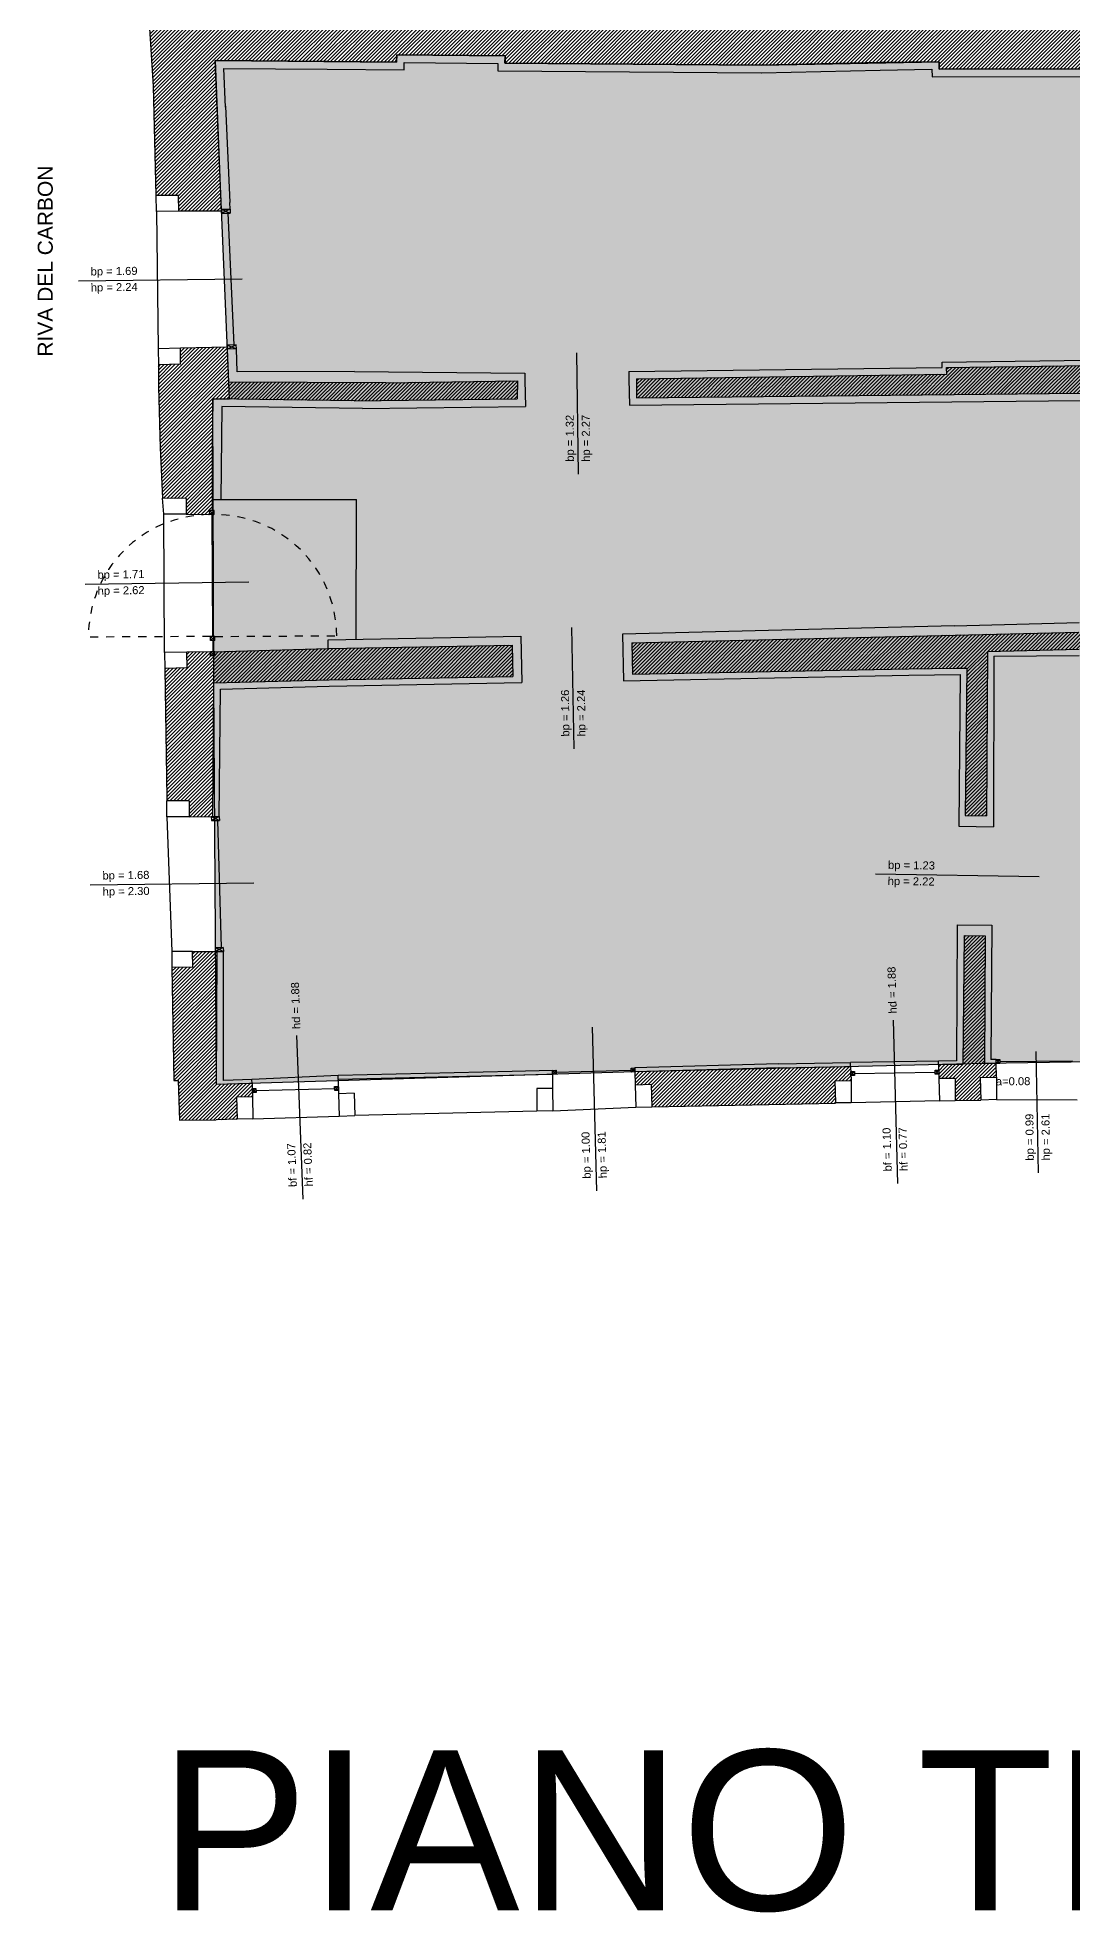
# Model space of a CAD drawing. Header units: millimetres. Extents: x -69 to 235, y 2 to 992.
# Drawn here: x -67.46 to -54.53, y 470.61 to 494.04 of the extents above; entities that cross this region are included whole.
import ezdxf
from ezdxf.enums import TextEntityAlignment as Align

# ---------------------------------------------------------------- set-up
doc = ezdxf.new("R2010")
doc.units = ezdxf.units.MM
doc.header["$LTSCALE"] = 0.01
doc.linetypes.add('HIDDEN2', pattern=[4.7625, 3.175, -1.5875])
for name, color, linetype in [('ob__L_grafica', 250, 'Continuous'), ('ob__L_testo', 250, 'Continuous'), ('ob_A_linea_proiezione', 251, 'HIDDEN2'), ('ob_A_linea_v2', 251, 'Continuous'), ('ob_A_muro', 1, 'Continuous'), ('ob_A_muro_r', 252, 'Continuous'), ('ob_cornici corrette', 3, 'Continuous'), ('ob_Q 1_50', 250, 'Continuous'), ('ob_retino chiaro', 254, 'Continuous'), ('ob_serramento_s', 3, 'Continuous')]:
    doc.layers.add(name, color=color, linetype=linetype)
doc.styles.add('arial', font='arial.ttf')
doc.styles.add('STYLE1', font='arial.ttf')
doc.styles.add('Testo L', font='arial.ttf', dxfattribs={"height": 2.5})

msp = doc.modelspace()

# ---------------------------------------------------------------- hatches: boundary and pattern name
at = {"layer": 'ob_A_muro_r'}
h = msp.add_hatch(dxfattribs=at)
h.set_pattern_fill('ANSI31', color=256, scale=0.01)
h.paths.add_polyline_path([(-43.4023, 494.5505), (-43.6374, 494.5505), (-43.6374, 494.6705), (-43.7724, 494.6705), (-43.7741, 494.5116), (-43.7741, 494.4243), (-43.9244, 494.4275), (-43.9246, 494.3939), (-45.129, 494.4018), (-45.2938, 494.4), (-45.2937, 494.39), (-45.3937, 494.3888), (-45.3939, 494.4088), (-45.6989, 494.4058), (-45.6988, 494.3908), (-48.9842, 494.393), (-48.9847, 495.3067), (-49.0847, 495.3067), (-49.0842, 494.3931), (-50.8428, 494.3943), (-50.8425, 494.946), (-51.0623, 494.946), (-51.0619, 494.3945), (-52.6812, 494.3829), (-52.7812, 494.3724), (-55.7219, 494.2848), (-55.7226, 494.3911), (-56.0296, 494.3911), (-56.0318, 494.2829), (-56.4526, 494.2798), (-57.8136, 494.2712), (-58.9414, 494.2759), (-58.9417, 494.3551), (-59.2246, 494.3527), (-59.2234, 494.2602), (-60.1516, 494.235), (-61.2296, 494.2289), (-62.0904, 494.2084), (-62.0906, 494.3134), (-62.4092, 494.3099), (-62.4141, 494.1956), (-62.455, 494.1968), (-64.0329, 494.2049), (-65.2092, 494.2064), (-65.2084, 494.2734), (-65.3554, 494.2706), (-65.3554, 494.3248), (-65.3566, 494.4262), (-65.4189, 494.426), (-65.4261, 494.4925), (-65.4322, 495.0673), (-65.3182, 495.0673), (-65.3187, 495.3909), (-65.4318, 495.3909), (-65.4318, 495.4318), (-65.7315, 495.4196), (-65.721, 495.16), (-66.1207, 495.1438), (-66.0128, 493.4338), (-65.9788, 492.0685), (-65.7002, 492.0692), (-65.6952, 491.8703), (-65.165, 491.8716), (-65.2403, 493.7532), (-63.8401, 493.7407), (-62.9741, 493.7335), (-62.9734, 493.8242), (-61.6185, 493.8133), (-61.6221, 493.7222), (-58.4189, 493.6955), (-56.9377, 493.7279), (-56.1986, 493.7363), (-56.1953, 493.6465), (-52.1214, 493.6485), (-52.1247, 493.7384), (-51.1458, 493.7398), (-49.4285, 493.7342), (-47.8314, 493.7422), (-47.5012, 493.7359), (-47.0932, 493.7497), (-46.7852, 493.7462), (-46.4964, 493.75), (-46.2171, 493.7522), (-45.8615, 493.7532), (-43.9819, 493.753), (-43.9821, 493.775), (-43.6706, 493.7733), (-43.6698, 493.8933), (-43.3932, 493.8912)])
h = msp.add_hatch(dxfattribs=at)
h.set_pattern_fill('ANSI31', color=256, scale=0.01)
h.paths.add_polyline_path([(-65.2152, 482.6211), (-65.2374, 482.6209), (-65.2374, 482.6211), (-65.5232, 482.6211), (-65.5212, 482.4247), (-65.7818, 482.4224), (-65.7818, 482.4222), (-65.756, 481.0076), (-65.7013, 481.0077), (-65.6862, 480.5129), (-65.2295, 480.5165), (-64.9673, 480.524), (-64.9739, 480.8044), (-64.7754, 480.8087), (-64.7771, 480.879), (-64.7787, 480.9086), (-64.7779, 480.9087), (-64.7794, 480.9696), (-65.2254, 480.9568)])
h.paths.add_polyline_path([(-65.2574, 485.9762), (-63.8163, 486.0154), (-61.5218, 486.0587), (-61.5297, 486.4486), (-63.8269, 486.4053), (-65.243, 486.3668), (-65.2433, 486.3664), (-65.242, 486.3168), (-65.2982, 486.3157), (-65.2992, 486.3657), (-65.5942, 486.3616), (-65.5923, 486.1652), (-65.8708, 486.1588), (-65.8452, 484.5367), (-65.8443, 484.5025), (-65.5658, 484.502), (-65.5665, 484.3056), (-65.2702, 484.3075)])
h.paths.add_polyline_path([(-61.4657, 489.753), (-63.1084, 489.7279), (-65.0706, 489.7363), (-65.0867, 490.1457), (-65.0875, 490.1725), (-65.6741, 490.1583), (-65.6721, 489.9619), (-65.9506, 489.9528), (-65.9476, 489.6781), (-65.9296, 488.9132), (-65.897, 488.2836), (-65.6044, 488.2803), (-65.6041, 488.0849), (-65.309, 488.0818), (-65.31, 488.1316), (-65.2776, 488.1314), (-65.2802, 488.8971), (-65.2697, 489.5247), (-63.505, 489.5031), (-61.4672, 489.5261)])
h = msp.add_hatch(dxfattribs=at)
h.set_pattern_fill('ANSI31', color=256, scale=0.01)
h.paths.add_polyline_path([(-50.8652, 489.6351), (-48.747, 489.6579), (-48.7468, 490.0239), (-56.104, 489.9178), (-56.1029, 489.8347), (-59.9774, 489.7758), (-59.9772, 489.5392), (-51.2918, 489.631), (-51.2717, 488.6822), (-51.2697, 487.98), (-50.8412, 487.9785), (-50.8452, 488.6905)])
h = msp.add_hatch(dxfattribs=at)
h.set_pattern_fill('ANSI31', color=256, scale=0.01)
h.paths.add_polyline_path([(-50.864, 486.6734), (-51.2534, 486.6772), (-54.4508, 486.6102), (-55.9986, 486.5755), (-60.0373, 486.4767), (-60.0295, 486.0868), (-56.5767, 486.1519), (-55.9874, 486.161), (-55.8526, 486.1626), (-55.8701, 484.3184), (-55.607, 484.314), (-55.594, 486.371), (-54.449, 486.3993), (-51.2558, 486.4455), (-51.2703, 484.5933), (-50.8747, 484.5939)])
h = msp.add_hatch(dxfattribs=at)
h.set_pattern_fill('ANSI31', color=256, scale=0.01)
h.paths.add_polyline_path([(-55.6209, 482.8152), (-55.8844, 482.8196), (-55.8997, 481.2085), (-56.2036, 481.2031), (-56.2, 481.0326), (-55.998, 481.0349), (-55.9952, 480.7583), (-55.6773, 480.7649), (-55.6839, 481.0453), (-55.4813, 481.0497), (-55.4835, 481.2192), (-55.6321, 481.2203)])
h = msp.add_hatch(dxfattribs=at)
h.set_pattern_fill('ANSI31', color=256, scale=0.01)
h.paths.add_polyline_path([(-57.4992, 481.005), (-57.2972, 481.0093), (-57.3034, 481.1842), (-58.2027, 481.1691), (-59.9974, 481.1162), (-59.9929, 480.9526), (-59.7941, 480.9586), (-59.7861, 480.6782), (-57.4927, 480.7265)])
at = {"layer": 'ob_retino chiaro'}
h = msp.add_hatch(color=256, dxfattribs=at)
h.dxf.hatch_style = 1
h.paths.add_polyline_path([(-43.7248, 489.6947), (-43.7247, 489.6985), (-43.786, 485.9077), (-43.7307, 482.1765), (-43.0103, 482.2439), (-43.0103, 481.6316), (-43.1673, 481.6316), (-43.1673, 481.4748), (-45.1215, 481.4534), (-45.1215, 481.3327), (-46.6274, 481.3346), (-49.6483, 481.226), (-50.8753, 481.1818), (-51.2959, 481.2866), (-55.6321, 481.2203), (-59.9974, 481.1162), (-65.2254, 480.9568), (-65.2574, 485.9762), (-65.2697, 489.5247), (-65.0623, 489.5254), (-65.0706, 489.7363), (-65.2403, 493.7532), (-62.9741, 493.7335), (-62.9734, 493.8242), (-61.6185, 493.8133), (-61.6193, 493.7222), (-58.4189, 493.6955), (-56.1986, 493.7363), (-56.1953, 493.6465), (-52.1214, 493.6485), (-52.1247, 493.7384), (-45.3813, 493.7564), (-43.9819, 493.753), (-43.8613, 490.0627), (-43.8587, 489.6975)])

# ---------------------------------------------------------------- linework, layer by layer
at = {"layer": 'ob_A_linea_proiezione'}
for p, q in [((-65.3007, 486.5576), (-66.8238, 486.5489)), ((-65.2451, 486.5579), (-63.7219, 486.5659))]:
    msp.add_line(p, q, dxfattribs=at)
for centre, start, end in [((-65.3017, 486.5576), 90.30183, 180.32805), ((-65.2441, 486.5579), 0.30194, 90.32816)]:
    msp.add_arc(centre, 1.5221, start, end, dxfattribs=at)
at = {"layer": 'ob_A_linea_v2'}
for p, q in [((-61.7078, 493.715), (-61.7113, 493.6239)), ((-63.8431, 493.6465), (-62.8787, 493.6384)), ((-61.7113, 493.6239), (-58.4219, 493.6012)), ((-65.9738, 491.8696), (-65.9526, 490.1516)), ((-65.0549, 491.8971), (-65.0592, 491.9788)), ((-64.9659, 489.8647), (-64.9746, 490.1516)), ((-60.0725, 489.8674), (-56.1587, 489.9173)), ((-56.1593, 489.9834), (-48.6501, 490.0916)), ((-56.1587, 489.9173), (-56.1593, 489.9834)), ((-63.5001, 489.8682), (-64.9659, 489.8647)), ((-63.5001, 489.8682), (-61.3722, 489.8493)), ((-61.3722, 489.8493), (-61.3722, 489.7545)), ((-61.3708, 489.7545), (-61.3645, 489.4307)), ((-60.0725, 489.8674), (-60.0725, 489.7744)), ((-60.0724, 489.7744), (-60.0648, 489.4488)), ((-60.0648, 489.4488), (-51.3365, 489.5345)), ((-65.1568, 489.4292), (-65.1686, 488.2695)), ((-63.4024, 489.4077), (-61.3645, 489.4307)), ((-65.2759, 488.2694), (-65.1686, 488.2695)), ((-65.8728, 486.3578), (-65.882, 488.0846)), ((-56.0031, 486.6895), (-60.1507, 486.5857)), ((-56.0031, 486.6895), (-54.4472, 486.7313)), ((-63.8282, 486.4052), (-63.831, 486.5164)), ((-61.4208, 486.5618), (-61.4091, 485.9809)), ((-60.1507, 486.5857), (-60.139, 486.0046)), ((-55.5133, 486.3132), (-54.4486, 486.3192)), ((-65.1753, 485.8984), (-63.8154, 485.9354)), ((-56.5755, 486.0719), (-55.9334, 486.0805)), ((-65.845, 484.3035), (-65.7838, 482.6213)), ((-65.2702, 484.3073), (-65.1902, 484.3072)), ((-55.9523, 484.1856), (-55.5181, 484.1777)), ((-55.9728, 482.9555), (-55.5385, 482.9483)), ((-65.2152, 482.6211), (-65.1373, 482.6217)), ((-56.2046, 481.2523), (-57.3045, 481.2342)), ((-56.2036, 481.2027), (-56.2036, 481.2527)), ((-55.4843, 481.2692), (-55.5516, 481.2697)), ((-63.7041, 481.0696), (-64.7811, 481.0196)), ((-64.7793, 480.9696), (-64.7811, 481.0196)), ((-63.705, 481.0196), (-63.7041, 481.0696)), ((-61.5295, 481.1209), (-63.7041, 481.0696)), ((-61.0282, 481.1356), (-61.5295, 481.1209)), ((-61.0274, 481.0856), (-61.0282, 481.1356)), ((-58.2035, 481.2191), (-59.998, 481.1661)), ((-59.9974, 481.1162), (-59.998, 481.1661)), ((-57.3034, 481.1842), (-57.3035, 481.2342)), ((-55.4784, 480.7712), (-54.4745, 480.7693)), ((-64.7684, 480.5303), (-63.6936, 480.5651)), ((-61.0224, 480.6307), (-59.9845, 480.6742)), ((-56.1942, 480.7542), (-57.2938, 480.7308))]:
    msp.add_line(p, q, dxfattribs=at)
for points in [[(-65.1114, 493.1731), (-65.1307, 493.6559), (-63.8431, 493.6465)], [(-62.8787, 493.6384), (-62.878, 493.7292), (-61.7077, 493.7173)], [(-58.416, 493.6013), (-56.9349, 493.6337)], [(-56.935, 493.6337), (-56.2895, 493.6473), (-56.286, 493.5521), (-52.0506, 493.557)], [(-65.1119, 493.1844), (-65.0592, 491.9788)], [(-63.4024, 489.4077), (-65.1568, 489.4292)], [(-63.831, 486.5164), (-61.4208, 486.5618)], [(-55.5139, 486.3127), (-55.5181, 484.1777)], [(-63.8148, 485.9354), (-61.4091, 485.9809)], [(-60.139, 486.0046), (-56.5752, 486.0719)], [(-55.9334, 486.0805), (-55.9523, 484.1853)], [(-65.1902, 484.3072), (-65.1753, 485.8984)], [(-55.9728, 482.9555), (-55.9795, 481.256)], [(-55.5385, 482.9483), (-55.5516, 481.2697)], [(-64.7793, 481.0197), (-65.1376, 481.0095), (-65.1373, 482.6217)], [(-55.9795, 481.256), (-56.2046, 481.2523)], [(-58.2035, 481.2191), (-57.3045, 481.2342)]]:
    msp.add_lwpolyline(points, dxfattribs=at)
at = {"layer": 'ob_A_muro'}
for p, q in [((-65.0875, 490.1725), (-65.6741, 490.1583)), ((-65.6721, 489.9619), (-65.6741, 490.1583)), ((-65.6721, 489.9619), (-65.9506, 489.9528)), ((-65.9506, 489.9528), (-65.9476, 489.6781)), ((-56.104, 489.9178), (-48.7468, 490.0239)), ((-56.1028, 489.8301), (-56.104, 489.9178)), ((-65.9476, 489.6781), (-65.9296, 488.9132)), ((-63.1084, 489.7279), (-61.4657, 489.753)), ((-61.4657, 489.753), (-61.4672, 489.5261)), ((-59.9774, 489.7758), (-56.1029, 489.8347)), ((-59.9774, 489.7758), (-59.9772, 489.5392)), ((-65.2697, 489.5247), (-65.2802, 488.8971)), ((-63.505, 489.5031), (-61.4672, 489.5261)), ((-59.9772, 489.5392), (-51.2918, 489.631)), ((-65.9296, 488.9132), (-65.897, 488.2836)), ((-65.2802, 488.8971), (-65.2776, 488.1314)), ((-65.6044, 488.2803), (-65.897, 488.2836)), ((-65.6044, 488.2803), (-65.6041, 488.0839)), ((-65.6041, 488.0849), (-65.309, 488.0818)), ((-65.268, 486.3661), (-63.8282, 486.4052)), ((-61.5297, 486.4486), (-61.5218, 486.0587)), ((-60.0373, 486.4767), (-60.0295, 486.0868)), ((-55.9986, 486.5755), (-54.4508, 486.6102)), ((-55.594, 486.371), (-54.449, 486.3993)), ((-65.5923, 486.1652), (-65.8708, 486.1588)), ((-65.8708, 486.1588), (-65.8452, 484.5367)), ((-65.268, 486.3661), (-65.5942, 486.3616)), ((-65.5923, 486.1652), (-65.5942, 486.3616)), ((-56.5767, 486.1519), (-55.9874, 486.161)), ((-55.9874, 486.161), (-55.8526, 486.1626)), ((-65.2574, 485.9762), (-63.8175, 486.0154)), ((-65.8452, 484.5367), (-65.8443, 484.5025)), ((-65.5658, 484.502), (-65.8443, 484.5025)), ((-65.5658, 484.502), (-65.5665, 484.3056)), ((-65.5665, 484.3056), (-65.2902, 484.3074)), ((-55.8701, 484.3184), (-55.607, 484.314)), ((-55.8844, 482.8196), (-55.6209, 482.8152)), ((-65.5212, 482.4247), (-65.7818, 482.4224)), ((-65.7818, 482.4222), (-65.756, 481.0076)), ((-65.5212, 482.4247), (-65.5232, 482.6211)), ((-65.5232, 482.6211), (-65.2152, 482.6211)), ((-65.756, 481.0076), (-65.7013, 481.0077)), ((-61.0274, 481.0857), (-63.705, 481.0196)), ((-63.705, 481.0196), (-63.7006, 480.8436)), ((-58.2027, 481.1691), (-59.9974, 481.1162)), ((-59.9974, 481.1162), (-59.9929, 480.9526)), ((-57.4992, 481.005), (-57.2972, 481.0093)), ((-57.4992, 481.005), (-57.4928, 480.7284)), ((-57.3034, 481.1842), (-57.2972, 481.0093)), ((-56.2036, 481.2031), (-56.2, 481.0326)), ((-55.998, 481.0349), (-56.2, 481.0326)), ((-55.998, 481.0349), (-55.9952, 480.7583)), ((-55.6839, 481.0453), (-55.4813, 481.0497)), ((-55.6839, 481.0453), (-55.6773, 480.7649)), ((-55.4835, 481.2192), (-55.6321, 481.2203)), ((-64.9739, 480.8044), (-64.7754, 480.8087)), ((-64.9739, 480.8044), (-64.9673, 480.524)), ((-64.7794, 480.9696), (-64.7754, 480.8087)), ((-63.504, 480.8504), (-63.7006, 480.8436)), ((-63.504, 480.8504), (-63.4946, 480.5701)), ((-59.7941, 480.9586), (-59.9926, 480.9526)), ((-59.7941, 480.9586), (-59.7861, 480.6782))]:
    msp.add_line(p, q, dxfattribs=at)
for points in [[(-52.1214, 493.6485), (-56.1953, 493.6465), (-56.1986, 493.7363), (-56.9377, 493.7279), (-58.4189, 493.6955), (-58.4189, 493.6955), (-61.6221, 493.7222), (-61.6185, 493.8133), (-62.9734, 493.8242), (-62.9741, 493.7335), (-63.8401, 493.7407), (-65.2403, 493.7532), (-65.165, 491.8716), (-65.6952, 491.8703), (-65.7002, 492.0692), (-65.9788, 492.0685), (-66.0128, 493.4338), (-66.1207, 495.1438)], [(-63.1084, 489.7279), (-65.0706, 489.7363), (-65.0867, 490.1457)], [(-63.505, 489.5031), (-65.2697, 489.5247)], [(-63.8269, 486.4053), (-61.5297, 486.4486)], [(-60.0373, 486.4767), (-55.9986, 486.5755)], [(-55.8526, 486.1626), (-55.8701, 484.3184)], [(-55.594, 486.371), (-55.607, 484.314)], [(-65.2702, 484.3073), (-65.2574, 485.9762)], [(-63.8163, 486.0154), (-61.5218, 486.0587)], [(-60.0295, 486.0868), (-56.5767, 486.1519)], [(-55.8844, 482.8196), (-55.8997, 481.2085)], [(-55.6209, 482.8152), (-55.6321, 481.2203)], [(-65.2254, 480.9568), (-65.2152, 482.6211)], [(-65.7013, 481.0077), (-65.7013, 481.0077), (-65.6862, 480.5129), (-65.2295, 480.5165)], [(-61.0274, 481.0856), (-61.0255, 480.9091), (-61.224, 480.9076), (-61.2214, 480.6271), (-63.4946, 480.5701)], [(-58.2027, 481.1691), (-57.3034, 481.1842)], [(-55.8997, 481.2085), (-56.2036, 481.2031)], [(-55.4813, 481.0492), (-55.4835, 481.2192)], [(-64.7793, 480.9696), (-65.2254, 480.9568)], [(-59.7861, 480.6782), (-57.4927, 480.7265)], [(-55.9952, 480.7583), (-55.6773, 480.7649)], [(-64.9673, 480.524), (-65.2295, 480.5165)]]:
    msp.add_lwpolyline(points, dxfattribs=at)
at = {"layer": 'ob_cornici corrette'}
for p, q in [((-65.9738, 491.8696), (-65.9788, 492.0685)), ((-65.6952, 491.8703), (-65.9738, 491.8696)), ((-65.6741, 490.1583), (-65.9526, 490.1519)), ((-65.9526, 490.1519), (-65.9506, 489.9528)), ((-65.8827, 488.0846), (-65.897, 488.2836)), ((-65.6041, 488.0839), (-65.8827, 488.0846)), ((-65.5943, 486.3616), (-65.8728, 486.3578)), ((-65.8728, 486.3578), (-65.8708, 486.1588)), ((-65.845, 484.3035), (-65.8443, 484.5025)), ((-65.5665, 484.3056), (-65.845, 484.3035)), ((-65.7838, 482.6213), (-65.7818, 482.4222)), ((-65.5232, 482.6211), (-65.7838, 482.6213)), ((-57.2972, 481.0093), (-57.2938, 480.7308)), ((-56.2, 481.0326), (-56.1942, 480.7542)), ((-55.4813, 481.0497), (-55.4784, 480.7712)), ((-64.7754, 480.8087), (-64.7684, 480.5303)), ((-63.7006, 480.8436), (-63.6936, 480.5651)), ((-61.0255, 480.9091), (-61.0224, 480.6307)), ((-59.9926, 480.9526), (-59.985, 480.6742)), ((-55.4784, 480.7712), (-55.6773, 480.7649)), ((-63.6936, 480.5651), (-63.4946, 480.5701)), ((-61.0224, 480.6307), (-61.2214, 480.6271)), ((-59.985, 480.6742), (-59.7861, 480.6782)), ((-57.2938, 480.7308), (-57.4928, 480.7284)), ((-56.1942, 480.7542), (-55.9952, 480.7583)), ((-64.7684, 480.5303), (-64.9673, 480.524))]:
    msp.add_line(p, q, dxfattribs=at)
at = {"layer": 'ob_Q 1_50'}
for p, q in [((-64.9055, 491.0239), (-66.9502, 490.9974)), ((-60.7267, 490.1032), (-60.7056, 488.5857)), ((-64.8197, 487.2345), (-66.8644, 487.208)), ((-60.7907, 486.6692), (-60.7601, 485.1519)), ((-54.9478, 483.5535), (-56.9924, 483.5875)), ((-64.7574, 483.4762), (-66.8021, 483.4497)), ((-56.7718, 481.7646), (-56.7162, 479.7204)), ((-64.223, 481.5709), (-64.1461, 479.5275)), ((-60.5313, 481.6745), (-60.4757, 479.6304)), ((-54.9894, 481.3704), (-54.9589, 479.8531))]:
    msp.add_line(p, q, dxfattribs=at)
at = {"layer": 'ob_retino chiaro'}
msp.add_lwpolyline([(-51.2959, 481.2866), (-55.6321, 481.2203), (-59.9974, 481.1162), (-65.2254, 480.9568), (-65.2574, 485.9762), (-65.2697, 489.5247), (-65.0623, 489.5254), (-65.0706, 489.7363), (-65.2403, 493.7532), (-62.9741, 493.7335), (-62.9734, 493.8242), (-61.6185, 493.8133), (-61.6193, 493.7222), (-58.4189, 493.6955), (-56.1986, 493.7363), (-56.1953, 493.6465), (-52.1214, 493.6485)], dxfattribs=at)
at = {"layer": 'ob_serramento_s'}
for p, q in [((-65.1612, 491.8956), (-65.0553, 491.8971)), ((-65.1612, 491.8956), (-65.0553, 491.8971)), ((-65.1612, 491.8956), (-65.0546, 491.8471)), ((-65.1612, 491.8956), (-65.1605, 491.8456)), ((-65.1612, 491.8956), (-65.0546, 491.8471)), ((-65.1612, 491.8956), (-65.1605, 491.8456)), ((-65.0549, 491.8971), (-65.1605, 491.8456)), ((-65.0549, 491.8971), (-65.1605, 491.8456)), ((-65.1605, 491.8456), (-65.0546, 491.8471)), ((-65.1605, 491.8456), (-65.0546, 491.8471)), ((-65.082, 491.8467), (-65.0063, 490.2)), ((-65.082, 491.8467), (-65.0063, 490.2)), ((-65.0553, 491.8971), (-65.0546, 491.8471)), ((-65.0553, 491.8971), (-65.0546, 491.8471)), ((-64.9773, 490.2015), (-65.0882, 490.1957)), ((-64.9773, 490.2015), (-65.0882, 490.1957)), ((-65.0882, 490.1957), (-64.9746, 490.1516)), ((-65.0867, 490.1457), (-65.0882, 490.1957)), ((-65.0882, 490.1957), (-64.9746, 490.1516)), ((-65.0867, 490.1457), (-65.0882, 490.1957)), ((-64.9773, 490.2015), (-65.0867, 490.1457)), ((-64.9773, 490.2015), (-65.0867, 490.1457)), ((-64.9746, 490.1516), (-65.0867, 490.1457)), ((-64.9746, 490.1516), (-65.0867, 490.1457)), ((-64.9746, 490.1516), (-64.9773, 490.2015)), ((-64.9746, 490.1516), (-64.9773, 490.2015)), ((-65.1686, 488.2695), (-63.4744, 488.269)), ((-65.1686, 488.2695), (-63.4744, 488.269)), ((-63.4791, 486.523), (-63.4744, 488.269)), ((-63.4791, 486.523), (-63.4744, 488.269)), ((-65.31, 488.1316), (-65.2528, 488.0815)), ((-65.309, 488.0818), (-65.31, 488.1316)), ((-65.2541, 488.1313), (-65.31, 488.1316)), ((-65.31, 488.1316), (-65.2528, 488.0815)), ((-65.309, 488.0818), (-65.31, 488.1316)), ((-65.2541, 488.1313), (-65.31, 488.1316)), ((-65.2541, 488.1313), (-65.309, 488.0818)), ((-65.2541, 488.1313), (-65.309, 488.0818)), ((-65.2528, 488.0815), (-65.309, 488.0818)), ((-65.2528, 488.0815), (-65.309, 488.0818)), ((-65.2813, 488.0814), (-65.2725, 486.5577)), ((-65.2813, 488.0814), (-65.2725, 486.5577)), ((-65.2528, 488.0815), (-65.2541, 488.1313)), ((-65.2528, 488.0815), (-65.2541, 488.1313)), ((-65.2448, 486.5583), (-65.301, 486.5572)), ((-65.2448, 486.5583), (-65.301, 486.5572)), ((-65.301, 486.5572), (-65.2438, 486.5083)), ((-65.3, 486.5072), (-65.301, 486.5572)), ((-65.301, 486.5572), (-65.2438, 486.5083)), ((-65.3, 486.5072), (-65.301, 486.5572)), ((-65.2448, 486.5583), (-65.3, 486.5072)), ((-65.2448, 486.5583), (-65.3, 486.5072)), ((-65.2438, 486.5083), (-65.3, 486.5072)), ((-65.2438, 486.5083), (-65.3, 486.5072)), ((-65.2719, 486.5077), (-65.2711, 486.3662)), ((-65.2719, 486.5077), (-65.2711, 486.3662)), ((-65.2438, 486.5083), (-65.2451, 486.5583)), ((-65.2438, 486.5083), (-65.2451, 486.5583)), ((-65.243, 486.3668), (-65.2992, 486.3657)), ((-65.243, 486.3668), (-65.2992, 486.3657)), ((-65.2992, 486.3657), (-65.242, 486.3168)), ((-65.2982, 486.3157), (-65.2992, 486.3657)), ((-65.2992, 486.3657), (-65.242, 486.3168)), ((-65.2982, 486.3157), (-65.2992, 486.3657)), ((-65.243, 486.3668), (-65.2982, 486.3157)), ((-65.243, 486.3668), (-65.2982, 486.3157)), ((-65.242, 486.3168), (-65.2982, 486.3157)), ((-65.242, 486.3168), (-65.2982, 486.3157)), ((-65.242, 486.3168), (-65.2433, 486.3668)), ((-65.242, 486.3168), (-65.2433, 486.3668)), ((-65.2902, 484.3074), (-65.2887, 484.2571)), ((-65.2902, 484.3074), (-65.1886, 484.2577)), ((-65.2902, 484.3074), (-65.2887, 484.2571)), ((-65.2902, 484.3074), (-65.1886, 484.2577)), ((-65.1902, 484.3072), (-65.2887, 484.2571)), ((-65.1902, 484.3072), (-65.2887, 484.2571)), ((-65.1902, 484.3072), (-65.1886, 484.2577)), ((-65.1902, 484.3072), (-65.1886, 484.2577)), ((-65.2136, 484.2576), (-65.1639, 482.6715)), ((-65.2136, 484.2576), (-65.1639, 482.6715)), ((-65.2389, 482.6711), (-65.2374, 482.6209)), ((-65.2389, 482.6711), (-65.1373, 482.6217)), ((-65.2389, 482.6711), (-65.2374, 482.6209)), ((-65.2389, 482.6711), (-65.1373, 482.6217)), ((-65.1389, 482.6716), (-65.2374, 482.6209)), ((-65.1389, 482.6716), (-65.2374, 482.6209)), ((-65.1389, 482.6716), (-65.1373, 482.6217)), ((-65.1389, 482.6716), (-65.1373, 482.6217)), ((-55.4843, 481.2692), (-55.4371, 481.2197)), ((-55.4843, 481.2692), (-55.4371, 481.2197)), ((-55.4376, 481.2697), (-55.4835, 481.2192)), ((-55.4376, 481.2697), (-55.4835, 481.2192)), ((-55.4373, 481.2447), (-54.5312, 481.2537)), ((-55.4373, 481.2447), (-54.5312, 481.2537)), ((-61.0282, 481.1356), (-60.9816, 481.087)), ((-61.0282, 481.1356), (-60.9816, 481.087)), ((-60.9831, 481.137), (-61.0274, 481.0856)), ((-60.9831, 481.137), (-61.0274, 481.0856)), ((-60.9824, 481.112), (-60.0427, 481.1398)), ((-60.9824, 481.112), (-60.0427, 481.1398)), ((-60.0431, 481.1648), (-59.9965, 481.1162)), ((-60.0431, 481.1648), (-59.9965, 481.1162)), ((-59.998, 481.1661), (-60.0423, 481.1148)), ((-59.998, 481.1661), (-60.0423, 481.1148)), ((-57.3012, 481.1217), (-57.2553, 481.0725)), ((-57.3012, 481.1217), (-57.2553, 481.0725)), ((-57.2561, 481.1225), (-57.2994, 481.0718)), ((-57.2561, 481.1225), (-57.2994, 481.0718)), ((-57.2557, 481.0975), (-56.2463, 481.1145)), ((-57.2557, 481.0975), (-56.2463, 481.1145)), ((-56.2464, 481.1377), (-56.2003, 481.0885)), ((-56.2464, 481.1377), (-56.2003, 481.0885)), ((-56.2013, 481.1384), (-56.2463, 481.0877)), ((-56.2013, 481.1384), (-56.2463, 481.0877)), ((-64.7787, 480.9086), (-64.7303, 480.8599)), ((-64.7787, 480.9086), (-64.7303, 480.8599)), ((-64.7316, 480.9099), (-64.7761, 480.8587)), ((-64.7316, 480.9099), (-64.7761, 480.8587)), ((-64.7309, 480.8849), (-63.7472, 480.9094)), ((-64.7309, 480.8849), (-63.7472, 480.9094)), ((-63.7483, 480.9344), (-63.7016, 480.8856)), ((-63.7483, 480.9344), (-63.7016, 480.8856)), ((-63.7029, 480.9356), (-63.7458, 480.8845)), ((-63.7029, 480.9356), (-63.7458, 480.8845))]:
    msp.add_line(p, q, dxfattribs=at)
for points in [[(-65.2902, 484.3074), (-65.1902, 484.3072)], [(-65.2902, 484.3074), (-65.1902, 484.3072)], [(-65.2887, 484.2571), (-65.1886, 484.2577)], [(-65.2887, 484.2571), (-65.1886, 484.2577)], [(-65.2389, 482.6711), (-65.1389, 482.6716)], [(-65.2389, 482.6711), (-65.1389, 482.6716)], [(-65.2374, 482.6209), (-65.1373, 482.6217)], [(-65.2374, 482.6209), (-65.1373, 482.6217)], [(-55.4835, 481.2192), (-55.4843, 481.2692), (-55.4376, 481.2697), (-55.4371, 481.2197), (-55.4835, 481.2192)], [(-55.4835, 481.2192), (-55.4843, 481.2692), (-55.4376, 481.2697), (-55.4371, 481.2197), (-55.4835, 481.2192)], [(-61.0274, 481.0856), (-61.0282, 481.1356), (-60.9831, 481.137), (-60.9816, 481.087), (-61.0274, 481.0856)], [(-61.0274, 481.0856), (-61.0282, 481.1356), (-60.9831, 481.137), (-60.9816, 481.087), (-61.0274, 481.0856)], [(-60.0423, 481.1148), (-60.0431, 481.1648), (-59.998, 481.1661), (-59.9974, 481.1162), (-60.0423, 481.1148)], [(-60.0423, 481.1148), (-60.0431, 481.1648), (-59.998, 481.1661), (-59.9974, 481.1162), (-60.0423, 481.1148)], [(-57.2994, 481.0718), (-57.3012, 481.1217), (-57.2561, 481.1225), (-57.2553, 481.0725), (-57.2994, 481.0718)], [(-57.2994, 481.0718), (-57.3012, 481.1217), (-57.2561, 481.1225), (-57.2553, 481.0725), (-57.2994, 481.0718)], [(-56.2463, 481.0877), (-56.2464, 481.1377), (-56.2013, 481.1384), (-56.2003, 481.0885), (-56.2463, 481.0877)], [(-56.2463, 481.0877), (-56.2464, 481.1377), (-56.2013, 481.1384), (-56.2003, 481.0885), (-56.2463, 481.0877)], [(-64.7761, 480.8587), (-64.7787, 480.9086), (-64.7316, 480.9099), (-64.7303, 480.8599), (-64.7761, 480.8587)], [(-64.7761, 480.8587), (-64.7787, 480.9086), (-64.7316, 480.9099), (-64.7303, 480.8599), (-64.7761, 480.8587)], [(-63.7458, 480.8845), (-63.7483, 480.9344), (-63.7029, 480.9356), (-63.7016, 480.8856), (-63.7458, 480.8845)], [(-63.7458, 480.8845), (-63.7483, 480.9344), (-63.7029, 480.9356), (-63.7016, 480.8856), (-63.7458, 480.8845)]]:
    msp.add_lwpolyline(points, dxfattribs=at)

# ---------------------------------------------------------------- texts
at = {"layer": 'ob__L_grafica', "ltscale": 2, "insert": (-65.941, 472.6409), "char_height": 2, "attachment_point": 1, "style": 'Testo L'}
msp.add_mtext_dynamic_manual_height_columns('PIANO TERRA', width=74.826528, gutter_width=12.5, heights=[0], dxfattribs=at)
at = {"layer": 'ob__L_testo', "style": 'arial'}
msp.add_text('RIVA DEL CARBON', height=0.1875, rotation=90, dxfattribs=at).set_placement((-67.2699, 490.0542))
at = {"layer": 'ob_Q 1_50', "style": 'STYLE1'}
for s, rotation, p in [('bp = 1.69', 0.9169, (-66.7969, 491.1176)), ('hp = 2.24', 0.9169, (-66.7948, 490.9171)), ('bp = 1.32', 90.17525, (-60.8101, 488.7409)), ('hp = 2.27', 90.17525, (-60.6095, 488.7404)), ('bp = 1.71', 0.9169, (-66.7111, 487.3282)), ('hp = 2.62', 0.9169, (-66.709, 487.1277)), ('bp = 1.26', 90.53327, (-60.8655, 485.3064)), ('hp = 2.24', 90.53327, (-60.665, 485.3072)), ('bp = 1.68', 0.9169, (-66.6487, 483.5698)), ('bp = 1.23', 359.22075, (-56.8355, 483.7031)), ('hp = 2.30', 0.9169, (-66.6466, 483.3693)), ('hp = 2.22', 359.22075, (-56.8394, 483.5026)), ('hd = 1.88', 91.73208, (-56.7755, 481.8454)), ('hd = 1.88', 91.73208, (-64.2268, 481.6518)), ('a=0.08', 0.32598, (-55.4884, 480.9983)), ('bp = 0.99', 90.53327, (-55.0643, 480.0077)), ('hp = 2.61', 90.53327, (-54.8638, 480.0084)), ('bp = 1.00', 91.73208, (-60.598, 479.782)), ('hp = 1.81', 91.73208, (-60.3975, 479.787)), ('bf = 1.10', 91.73208, (-56.8385, 479.8721)), ('hf = 0.77', 91.73208, (-56.6381, 479.877)), ('bf = 1.07', 92.32939, (-64.27, 479.6779)), ('hf = 0.82', 92.32939, (-64.0696, 479.6849))]:
    msp.add_text(s, height=0.1, rotation=rotation, dxfattribs=at).set_placement(p, align=Align.MIDDLE_LEFT)

doc.saveas('drawing.dxf')
